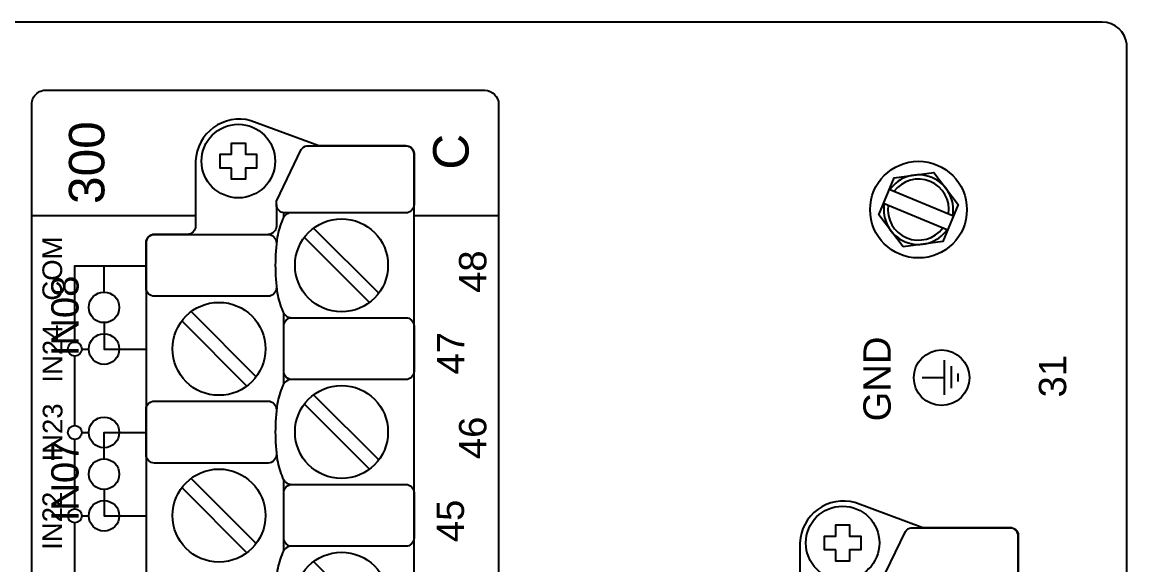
# Model space of a CAD drawing. Extents: x 1 to 47, y 1 to 34.6.
# Drawn here: x 35.134 to 39.11, y 18.621 to 20.575 of the extents above; entities that cross this region are included whole.
import ezdxf

# ---------------------------------------------------------------- set-up
doc = ezdxf.new("R2010")
doc.units = 0
doc.header["$MEASUREMENT"] = 0
for name, color, linetype in [('8_1__0__EMPTY_IO_BOARD_POS', 7, 'CONTINUOUS'), ('8_2__2___8__OPTOISOLATED_I', 7, 'CONTINUOUS'), ('8_3__7___8__OPTOISOLATED_I', 7, 'CONTINUOUS'), ('8_4__C___18__COMMON____6__', 7, 'CONTINUOUS'), ('8_5__D___18__COMMON____6__', 7, 'CONTINUOUS'), ('8_6__E___8__OPTOISOLATED_I', 7, 'CONTINUOUS'), ('8_7__4___18__COMMON____6__', 7, 'CONTINUOUS'), ('8_8__8___8__OPTOISOLATED_I', 7, 'CONTINUOUS'), ('9_0______DWG_', 7, 'CONTINUOUS')]:
    doc.layers.add(name, color=color, linetype=linetype)
doc.styles.add('ARIAL', font='arial.ttf')

msp = doc.modelspace()

# ---------------------------------------------------------------- linework, layer by layer
at = {"layer": '8_1__0__EMPTY_IO_BOARD_POS'}
msp.add_lwpolyline([(36.3965, 15.0875), (36.5145, 15.0875, 0.414213), (36.5445, 15.1175), (36.5445, 20.0993, 0.414214), (36.5145, 20.1293), (36.2015, 20.1293), (35.9567, 20.2202, 0.480048), (35.7585, 20.0752), (35.7585, 19.841, -0.414214), (35.7285, 19.811), (35.6104, 19.811, 0.414212), (35.5804, 19.781), (35.5803, 19.781), (35.5803, 14.7999, 0.414215), (35.6103, 14.7699), (35.9232, 14.77), (36.1679, 14.6791, 0.47859), (36.3665, 14.8241), (36.3665, 15.0575, -0.414214)], format="xyb", close=True, dxfattribs=at)
msp.add_lwpolyline([(35.8874, 20.0497), (35.8471, 20.0497), (35.8471, 20.0997), (35.8874, 20.0997), (35.8874, 20.1398), (35.9374, 20.1398), (35.9374, 20.0997), (35.9773, 20.0997), (35.9773, 20.0497), (35.9374, 20.0497), (35.9374, 20.0096), (35.8874, 20.0096)], close=True, dxfattribs=at)
msp.add_circle((35.9122, 20.0747), 0.1324, dxfattribs=at)
at = {"layer": '8_2__2___8__OPTOISOLATED_I'}
for points in [[(36.3965, 15.0875), (36.5145, 15.0875, 0.414213), (36.5445, 15.1175), (36.5445, 20.0993, 0.414214), (36.5145, 20.1293), (36.2015, 20.1293), (35.9567, 20.2202, 0.480048), (35.7585, 20.0752), (35.7585, 19.841, -0.414214), (35.7285, 19.811), (35.6104, 19.811, 0.414212), (35.5804, 19.781), (35.5803, 19.781), (35.5803, 14.7999, 0.414215), (35.6103, 14.7699), (35.9232, 14.77), (36.1679, 14.6791, 0.47859), (36.3665, 14.8241), (36.3665, 15.0575, -0.414214)], [(36.5444, 20.1026), (36.5446, 19.9183, -0.414214), (36.5146, 19.8883), (36.0775, 19.8883, -0.390527), (36.0491, 19.9183), (36.0491, 19.9305), (36.1389, 20.1164, -0.241514), (36.1588, 20.1293), (36.5146, 20.1293, -0.422157)], [(36.0757, 19.3182), (36.0757, 19.4811, -0.414214), (36.1057, 19.5111), (36.5145, 19.5111, -0.414214), (36.5445, 19.4811), (36.5445, 19.3182, -0.414214), (36.5145, 19.2882), (36.1057, 19.2882, -0.414214)], [(36.0757, 18.7182), (36.0757, 18.8811, -0.414214), (36.1057, 18.9111), (36.5145, 18.9111, -0.414214), (36.5445, 18.8811), (36.5445, 18.7182, -0.414214), (36.5145, 18.6882), (36.1057, 18.6882, -0.414214)]]:
    msp.add_lwpolyline(points, format="xyb", close=True, dxfattribs=at)
msp.add_lwpolyline([(35.8874, 20.0497), (35.8471, 20.0497), (35.8471, 20.0997), (35.8874, 20.0997), (35.8874, 20.1398), (35.9374, 20.1398), (35.9374, 20.0997), (35.9773, 20.0997), (35.9773, 20.0497), (35.9374, 20.0497), (35.9374, 20.0096), (35.8874, 20.0096)], close=True, dxfattribs=at)
for points in [[(36.0491, 19.9183), (36.0493, 19.841, -0.414214), (36.0193, 19.811)], [(36.0973, 19.8883, 0.127742), (36.0818, 19.8805, 0.081668), (36.0717, 19.8649, 0.0591), (36.0523, 19.8012, 0.034646), (36.0453, 19.6997, 0.03436), (36.0523, 19.599, 0.0591), (36.0717, 19.5353, 0.081668), (36.0818, 19.5196, 0.191033), (36.1057, 19.5111)], [(36.0491, 19.626), (36.0491, 19.6181, -0.414214), (36.0191, 19.5881), (35.6103, 19.5881, -0.414214), (35.5803, 19.6181), (35.5803, 19.781, -0.414214), (35.6103, 19.811), (36.0191, 19.811, -0.414214), (36.0491, 19.781), (36.0491, 19.7741)], [(36.1057, 19.289, 0.191033), (36.0818, 19.2805, 0.081668), (36.0717, 19.2649, 0.0591), (36.0523, 19.2012, 0.034646), (36.0453, 19.0996, 0.03436), (36.0523, 18.9989, 0.0591), (36.0717, 18.9352, 0.081668), (36.0818, 18.9196, 0.191033), (36.1057, 18.9111)], [(36.0491, 19.026), (36.0491, 19.0181, -0.414214), (36.0191, 18.9881), (35.6103, 18.9881, -0.414214), (35.5803, 19.0181), (35.5803, 19.1809, -0.414214), (35.6103, 19.2109), (36.0191, 19.2109, -0.414214), (36.0491, 19.1809), (36.0491, 19.1741)], [(36.1057, 18.689, 0.191033), (36.0818, 18.6805, 0.081668), (36.0717, 18.6649, 0.0591), (36.0523, 18.6012, 0.034646), (36.0453, 18.4996, 0.03436), (36.0523, 18.3989, 0.0591), (36.0717, 18.3352, 0.081668), (36.0818, 18.3196, 0.191033), (36.1057, 18.3111)]]:
    msp.add_lwpolyline(points, format="xyb", dxfattribs=at)
for points in [[(36.0751, 19.8885), (36.0751, 19.8714)], [(36.1831, 19.8335), (36.4173, 19.5993)], [(36.1497, 19.8), (36.3839, 19.5659)], [(35.4288, 19.6032), (35.4288, 19.6982), (35.58, 19.6982)], [(35.7421, 19.5328), (35.9763, 19.2986)], [(36.0757, 19.2725), (36.0757, 19.5276)], [(35.4288, 19.4932), (35.4288, 19.3982), (35.58, 19.3982)], [(35.7087, 19.4994), (35.9429, 19.2652)], [(36.1831, 19.2334), (36.4173, 18.9993)], [(36.1497, 19.2), (36.3839, 18.9658)], [(35.4288, 19.0032), (35.4288, 19.0982), (35.58, 19.0982)], [(35.7421, 18.9328), (35.9763, 18.6986)], [(36.0757, 18.6725), (36.0757, 18.9276)], [(35.4288, 18.8932), (35.4288, 18.7982), (35.58, 18.7982)], [(35.7087, 18.8994), (35.9429, 18.6652)], [(36.1831, 18.6334), (36.4173, 18.3993)]]:
    msp.add_lwpolyline(points, dxfattribs=at)
for centre, radius in [((35.9122, 20.0747), 0.1324), ((36.2835, 19.6997), 0.1673), ((35.4288, 19.5482), 0.055), ((35.8425, 19.399), 0.1673), ((36.2835, 19.0996), 0.1673), ((35.4288, 18.9482), 0.055), ((35.8425, 18.799), 0.1673), ((36.2835, 18.4996), 0.1673)]:
    msp.add_circle(centre, radius, dxfattribs=at)
at = {"layer": '8_3__7___8__OPTOISOLATED_I'}
for points in [[(36.3965, 15.0875), (36.5145, 15.0875, 0.414213), (36.5445, 15.1175), (36.5445, 20.0993, 0.414214), (36.5145, 20.1293), (36.2015, 20.1293), (35.9567, 20.2202, 0.480048), (35.7585, 20.0752), (35.7585, 19.841, -0.414214), (35.7285, 19.811), (35.6104, 19.811, 0.414212), (35.5804, 19.781), (35.5803, 19.781), (35.5803, 14.7999, 0.414215), (35.6103, 14.7699), (35.9232, 14.77), (36.1679, 14.6791, 0.47859), (36.3665, 14.8241), (36.3665, 15.0575, -0.414214)], [(36.5444, 20.1026), (36.5446, 19.9183, -0.414214), (36.5146, 19.8883), (36.0775, 19.8883, -0.390527), (36.0491, 19.9183), (36.0491, 19.9305), (36.1389, 20.1164, -0.241514), (36.1588, 20.1293), (36.5146, 20.1293, -0.422157)], [(36.0757, 19.3182), (36.0757, 19.4811, -0.414214), (36.1057, 19.5111), (36.5145, 19.5111, -0.414214), (36.5445, 19.4811), (36.5445, 19.3182, -0.414214), (36.5145, 19.2882), (36.1057, 19.2882, -0.414214)], [(36.0757, 18.7182), (36.0757, 18.8811, -0.414214), (36.1057, 18.9111), (36.5145, 18.9111, -0.414214), (36.5445, 18.8811), (36.5445, 18.7182, -0.414214), (36.5145, 18.6882), (36.1057, 18.6882, -0.414214)]]:
    msp.add_lwpolyline(points, format="xyb", close=True, dxfattribs=at)
msp.add_lwpolyline([(35.8874, 20.0497), (35.8471, 20.0497), (35.8471, 20.0997), (35.8874, 20.0997), (35.8874, 20.1398), (35.9374, 20.1398), (35.9374, 20.0997), (35.9773, 20.0997), (35.9773, 20.0497), (35.9374, 20.0497), (35.9374, 20.0096), (35.8874, 20.0096)], close=True, dxfattribs=at)
for points in [[(36.0491, 19.9183), (36.0493, 19.841, -0.414214), (36.0193, 19.811)], [(36.0973, 19.8883, 0.127742), (36.0818, 19.8805, 0.081668), (36.0717, 19.8649, 0.0591), (36.0523, 19.8012, 0.034646), (36.0453, 19.6997, 0.03436), (36.0523, 19.599, 0.0591), (36.0717, 19.5353, 0.081668), (36.0818, 19.5196, 0.191033), (36.1057, 19.5111)], [(36.0491, 19.626), (36.0491, 19.6181, -0.414214), (36.0191, 19.5881), (35.6103, 19.5881, -0.414214), (35.5803, 19.6181), (35.5803, 19.781, -0.414214), (35.6103, 19.811), (36.0191, 19.811, -0.414214), (36.0491, 19.781), (36.0491, 19.7741)], [(36.1057, 19.289, 0.191033), (36.0818, 19.2805, 0.081668), (36.0717, 19.2649, 0.0591), (36.0523, 19.2012, 0.034646), (36.0453, 19.0996, 0.03436), (36.0523, 18.9989, 0.0591), (36.0717, 18.9352, 0.081668), (36.0818, 18.9196, 0.191033), (36.1057, 18.9111)], [(36.0491, 19.026), (36.0491, 19.0181, -0.414214), (36.0191, 18.9881), (35.6103, 18.9881, -0.414214), (35.5803, 19.0181), (35.5803, 19.1809, -0.414214), (35.6103, 19.2109), (36.0191, 19.2109, -0.414214), (36.0491, 19.1809), (36.0491, 19.1741)], [(36.1057, 18.689, 0.191033), (36.0818, 18.6805, 0.081668), (36.0717, 18.6649, 0.0591), (36.0523, 18.6012, 0.034646), (36.0453, 18.4996, 0.03436), (36.0523, 18.3989, 0.0591), (36.0717, 18.3352, 0.081668), (36.0818, 18.3196, 0.191033), (36.1057, 18.3111)]]:
    msp.add_lwpolyline(points, format="xyb", dxfattribs=at)
for points in [[(36.0751, 19.8885), (36.0751, 19.8714)], [(36.1831, 19.8335), (36.4173, 19.5993)], [(36.1497, 19.8), (36.3839, 19.5659)], [(35.4288, 19.6031), (35.4288, 19.6982), (35.5799, 19.6982)], [(35.7421, 19.5328), (35.9763, 19.2986)], [(36.0757, 19.2725), (36.0757, 19.5276)], [(35.4288, 19.4931), (35.4288, 19.3982), (35.5799, 19.3982)], [(35.7087, 19.4994), (35.9429, 19.2652)], [(36.1831, 19.2334), (36.4173, 18.9993)], [(36.1497, 19.2), (36.3839, 18.9658)], [(35.4288, 19.0031), (35.4288, 19.0982), (35.5799, 19.0982)], [(35.7421, 18.9328), (35.9763, 18.6986)], [(36.0757, 18.6725), (36.0757, 18.9276)], [(35.4288, 18.8931), (35.4288, 18.7982), (35.5799, 18.7982)], [(35.7087, 18.8994), (35.9429, 18.6652)], [(36.1831, 18.6334), (36.4173, 18.3993)]]:
    msp.add_lwpolyline(points, dxfattribs=at)
for centre, radius in [((35.9122, 20.0747), 0.1324), ((36.2835, 19.6997), 0.1673), ((35.4288, 19.5481), 0.055), ((35.8425, 19.399), 0.1673), ((36.2835, 19.0996), 0.1673), ((35.4288, 18.9481), 0.055), ((35.8425, 18.799), 0.1673), ((36.2835, 18.4996), 0.1673)]:
    msp.add_circle(centre, radius, dxfattribs=at)
at = {"layer": '8_4__C___18__COMMON____6__'}
for points in [[(36.3965, 15.0875), (36.5145, 15.0875, 0.414213), (36.5445, 15.1175), (36.5445, 20.0993, 0.414214), (36.5145, 20.1293), (36.2015, 20.1293), (35.9567, 20.2202, 0.480048), (35.7585, 20.0752), (35.7585, 19.841, -0.414214), (35.7285, 19.811), (35.6104, 19.811, 0.414212), (35.5804, 19.781), (35.5803, 19.781), (35.5803, 14.7999, 0.414215), (35.6103, 14.7699), (35.9232, 14.77), (36.1679, 14.6791, 0.47859), (36.3665, 14.8241), (36.3665, 15.0575, -0.414214)], [(36.5444, 20.1026), (36.5446, 19.9183, -0.414214), (36.5146, 19.8883), (36.0775, 19.8883, -0.390527), (36.0491, 19.9183), (36.0491, 19.9305), (36.1389, 20.1164, -0.241514), (36.1588, 20.1293), (36.5146, 20.1293, -0.422157)], [(36.0757, 19.3182), (36.0757, 19.4811, -0.414214), (36.1057, 19.5111), (36.5145, 19.5111, -0.414214), (36.5445, 19.4811), (36.5445, 19.3182, -0.414214), (36.5145, 19.2882), (36.1057, 19.2882, -0.414214)], [(36.0757, 18.7182), (36.0757, 18.8811, -0.414214), (36.1057, 18.9111), (36.5145, 18.9111, -0.414214), (36.5445, 18.8811), (36.5445, 18.7182, -0.414214), (36.5145, 18.6882), (36.1057, 18.6882, -0.414214)]]:
    msp.add_lwpolyline(points, format="xyb", close=True, dxfattribs=at)
msp.add_lwpolyline([(35.8874, 20.0497), (35.8471, 20.0497), (35.8471, 20.0997), (35.8874, 20.0997), (35.8874, 20.1398), (35.9374, 20.1398), (35.9374, 20.0997), (35.9773, 20.0997), (35.9773, 20.0497), (35.9374, 20.0497), (35.9374, 20.0096), (35.8874, 20.0096)], close=True, dxfattribs=at)
for points in [[(36.0491, 19.9183), (36.0493, 19.841, -0.414214), (36.0193, 19.811)], [(36.0973, 19.8883, 0.127742), (36.0818, 19.8805, 0.081668), (36.0717, 19.8649, 0.0591), (36.0523, 19.8012, 0.034646), (36.0453, 19.6997, 0.03436), (36.0523, 19.599, 0.0591), (36.0717, 19.5353, 0.081668), (36.0818, 19.5196, 0.191033), (36.1057, 19.5111)], [(36.0491, 19.626), (36.0491, 19.6181, -0.414214), (36.0191, 19.5881), (35.6103, 19.5881, -0.414214), (35.5803, 19.6181), (35.5803, 19.781, -0.414214), (35.6103, 19.811), (36.0191, 19.811, -0.414214), (36.0491, 19.781), (36.0491, 19.7741)], [(36.1057, 19.289, 0.191033), (36.0818, 19.2805, 0.081668), (36.0717, 19.2649, 0.0591), (36.0523, 19.2012, 0.034646), (36.0453, 19.0996, 0.03436), (36.0523, 18.9989, 0.0591), (36.0717, 18.9352, 0.081668), (36.0818, 18.9196, 0.191033), (36.1057, 18.9111)], [(36.0491, 19.026), (36.0491, 19.0181, -0.414214), (36.0191, 18.9881), (35.6103, 18.9881, -0.414214), (35.5803, 19.0181), (35.5803, 19.1809, -0.414214), (35.6103, 19.2109), (36.0191, 19.2109, -0.414214), (36.0491, 19.1809), (36.0491, 19.1741)], [(36.1057, 18.689, 0.191033), (36.0818, 18.6805, 0.081668), (36.0717, 18.6649, 0.0591), (36.0523, 18.6012, 0.034646), (36.0453, 18.4996, 0.03436), (36.0523, 18.3989, 0.0591), (36.0717, 18.3352, 0.081668), (36.0818, 18.3196, 0.191033), (36.1057, 18.3111)]]:
    msp.add_lwpolyline(points, format="xyb", dxfattribs=at)
for points in [[(36.0751, 19.8885), (36.0751, 19.8714)], [(36.1831, 19.8335), (36.4173, 19.5993)], [(36.1497, 19.8), (36.3839, 19.5659)], [(35.3238, 19.4232), (35.3238, 19.6982), (35.5799, 19.6982)], [(35.7421, 19.5328), (35.9763, 19.2986)], [(36.0757, 19.2725), (36.0757, 19.5276)], [(35.7087, 19.4994), (35.9429, 19.2652)], [(35.3238, 19.1232), (35.3238, 19.3732)], [(35.3488, 19.3982), (35.3738, 19.3982)], [(35.4838, 19.3982), (35.5799, 19.3982)], [(36.1831, 19.2334), (36.4173, 18.9993)], [(36.1497, 19.2), (36.3839, 18.9658)], [(35.3488, 19.0982), (35.3738, 19.0982)], [(35.4838, 19.0982), (35.5799, 19.0982)], [(35.3238, 18.8232), (35.3238, 19.0732)], [(35.7421, 18.9328), (35.9763, 18.6986)], [(36.0757, 18.6725), (36.0757, 18.9276)], [(35.7087, 18.8994), (35.9429, 18.6652)], [(35.3238, 18.5232), (35.3238, 18.7732)], [(35.3488, 18.7982), (35.3738, 18.7982)], [(35.4838, 18.7982), (35.5799, 18.7982)], [(36.1831, 18.6334), (36.4173, 18.3993)]]:
    msp.add_lwpolyline(points, dxfattribs=at)
for centre, radius in [((35.9122, 20.0747), 0.1324), ((36.2835, 19.6997), 0.1673), ((35.8425, 19.399), 0.1673), ((35.4288, 19.3982), 0.055), ((35.3238, 19.3982), 0.025), ((36.2835, 19.0996), 0.1673), ((35.4288, 19.0982), 0.055), ((35.3238, 19.0982), 0.025), ((35.8425, 18.799), 0.1673), ((35.4288, 18.7982), 0.055), ((35.3238, 18.7982), 0.025), ((36.2835, 18.4996), 0.1673)]:
    msp.add_circle(centre, radius, dxfattribs=at)
at = {"layer": '8_5__D___18__COMMON____6__'}
for points in [[(36.3965, 15.0875), (36.5145, 15.0875, 0.414213), (36.5445, 15.1175), (36.5445, 20.0993, 0.414214), (36.5145, 20.1293), (36.2015, 20.1293), (35.9567, 20.2202, 0.480048), (35.7585, 20.0752), (35.7585, 19.841, -0.414214), (35.7285, 19.811), (35.6104, 19.811, 0.414212), (35.5804, 19.781), (35.5803, 19.781), (35.5803, 14.7999, 0.414215), (35.6103, 14.7699), (35.9232, 14.77), (36.1679, 14.6791, 0.47859), (36.3665, 14.8241), (36.3665, 15.0575, -0.414214)], [(36.5444, 20.1026), (36.5446, 19.9183, -0.414214), (36.5146, 19.8883), (36.0775, 19.8883, -0.390527), (36.0491, 19.9183), (36.0491, 19.9305), (36.1389, 20.1164, -0.241514), (36.1588, 20.1293), (36.5146, 20.1293, -0.422157)], [(36.0757, 19.3182), (36.0757, 19.4811, -0.414214), (36.1057, 19.5111), (36.5145, 19.5111, -0.414214), (36.5445, 19.4811), (36.5445, 19.3182, -0.414214), (36.5145, 19.2882), (36.1057, 19.2882, -0.414214)], [(36.0757, 18.7182), (36.0757, 18.8811, -0.414214), (36.1057, 18.9111), (36.5145, 18.9111, -0.414214), (36.5445, 18.8811), (36.5445, 18.7182, -0.414214), (36.5145, 18.6882), (36.1057, 18.6882, -0.414214)]]:
    msp.add_lwpolyline(points, format="xyb", close=True, dxfattribs=at)
msp.add_lwpolyline([(35.8874, 20.0497), (35.8471, 20.0497), (35.8471, 20.0997), (35.8874, 20.0997), (35.8874, 20.1398), (35.9374, 20.1398), (35.9374, 20.0997), (35.9773, 20.0997), (35.9773, 20.0497), (35.9374, 20.0497), (35.9374, 20.0096), (35.8874, 20.0096)], close=True, dxfattribs=at)
for points in [[(36.0491, 19.9183), (36.0493, 19.841, -0.414214), (36.0193, 19.811)], [(36.0973, 19.8883, 0.127742), (36.0818, 19.8805, 0.081668), (36.0717, 19.8649, 0.0591), (36.0523, 19.8012, 0.034646), (36.0453, 19.6997, 0.03436), (36.0523, 19.599, 0.0591), (36.0717, 19.5353, 0.081668), (36.0818, 19.5196, 0.191033), (36.1057, 19.5111)], [(36.0491, 19.626), (36.0491, 19.6181, -0.414214), (36.0191, 19.5881), (35.6103, 19.5881, -0.414214), (35.5803, 19.6181), (35.5803, 19.781, -0.414214), (35.6103, 19.811), (36.0191, 19.811, -0.414214), (36.0491, 19.781), (36.0491, 19.7741)], [(36.1057, 19.289, 0.191033), (36.0818, 19.2805, 0.081668), (36.0717, 19.2649, 0.0591), (36.0523, 19.2012, 0.034646), (36.0453, 19.0996, 0.03436), (36.0523, 18.9989, 0.0591), (36.0717, 18.9352, 0.081668), (36.0818, 18.9196, 0.191033), (36.1057, 18.9111)], [(36.0491, 19.026), (36.0491, 19.0181, -0.414214), (36.0191, 18.9881), (35.6103, 18.9881, -0.414214), (35.5803, 19.0181), (35.5803, 19.1809, -0.414214), (35.6103, 19.2109), (36.0191, 19.2109, -0.414214), (36.0491, 19.1809), (36.0491, 19.1741)], [(36.1057, 18.689, 0.191033), (36.0818, 18.6805, 0.081668), (36.0717, 18.6649, 0.0591), (36.0523, 18.6012, 0.034646), (36.0453, 18.4996, 0.03436), (36.0523, 18.3989, 0.0591), (36.0717, 18.3352, 0.081668), (36.0818, 18.3196, 0.191033), (36.1057, 18.3111)]]:
    msp.add_lwpolyline(points, format="xyb", dxfattribs=at)
for points in [[(36.0751, 19.8885), (36.0751, 19.8714)], [(36.1831, 19.8335), (36.4173, 19.5993)], [(36.1497, 19.8), (36.3839, 19.5659)], [(35.3238, 19.4232), (35.3238, 19.6982), (35.5799, 19.6982)], [(35.7421, 19.5328), (35.9763, 19.2986)], [(36.0757, 19.2725), (36.0757, 19.5276)], [(35.7087, 19.4994), (35.9429, 19.2652)], [(35.3238, 19.1232), (35.3238, 19.3732)], [(35.3488, 19.3982), (35.3738, 19.3982)], [(35.4838, 19.3982), (35.5799, 19.3982)], [(36.1831, 19.2334), (36.4173, 18.9993)], [(36.1497, 19.2), (36.3839, 18.9658)], [(35.3488, 19.0982), (35.3738, 19.0982)], [(35.4838, 19.0982), (35.5799, 19.0982)], [(35.3238, 18.8232), (35.3238, 19.0732)], [(35.7421, 18.9328), (35.9763, 18.6986)], [(36.0757, 18.6725), (36.0757, 18.9276)], [(35.7087, 18.8994), (35.9429, 18.6652)], [(35.3238, 18.5232), (35.3238, 18.7732)], [(35.3488, 18.7982), (35.3738, 18.7982)], [(35.4838, 18.7982), (35.5799, 18.7982)], [(36.1831, 18.6334), (36.4173, 18.3993)]]:
    msp.add_lwpolyline(points, dxfattribs=at)
for centre, radius in [((35.9122, 20.0747), 0.1324), ((36.2835, 19.6997), 0.1673), ((35.8425, 19.399), 0.1673), ((35.4288, 19.3982), 0.055), ((35.3238, 19.3982), 0.025), ((36.2835, 19.0996), 0.1673), ((35.4288, 19.0982), 0.055), ((35.3238, 19.0982), 0.025), ((35.8425, 18.799), 0.1673), ((35.4288, 18.7982), 0.055), ((35.3238, 18.7982), 0.025), ((36.2835, 18.4996), 0.1673)]:
    msp.add_circle(centre, radius, dxfattribs=at)
at = {"layer": '8_6__E___8__OPTOISOLATED_I'}
for points in [[(36.3965, 15.0875), (36.5145, 15.0875, 0.414213), (36.5445, 15.1175), (36.5445, 20.0993, 0.414214), (36.5145, 20.1293), (36.2015, 20.1293), (35.9567, 20.2202, 0.480048), (35.7585, 20.0752), (35.7585, 19.841, -0.414214), (35.7285, 19.811), (35.6104, 19.811, 0.414212), (35.5804, 19.781), (35.5803, 19.781), (35.5803, 14.7999, 0.414215), (35.6103, 14.7699), (35.9232, 14.77), (36.1679, 14.6791, 0.47859), (36.3665, 14.8241), (36.3665, 15.0575, -0.414214)], [(36.5444, 20.1026), (36.5446, 19.9183, -0.414214), (36.5146, 19.8883), (36.0775, 19.8883, -0.390527), (36.0491, 19.9183), (36.0491, 19.9305), (36.1389, 20.1164, -0.241514), (36.1588, 20.1293), (36.5146, 20.1293, -0.422157)], [(36.0757, 19.3182), (36.0757, 19.4811, -0.414214), (36.1057, 19.5111), (36.5145, 19.5111, -0.414214), (36.5445, 19.4811), (36.5445, 19.3182, -0.414214), (36.5145, 19.2882), (36.1057, 19.2882, -0.414214)], [(36.0757, 18.7182), (36.0757, 18.8811, -0.414214), (36.1057, 18.9111), (36.5145, 18.9111, -0.414214), (36.5445, 18.8811), (36.5445, 18.7182, -0.414214), (36.5145, 18.6882), (36.1057, 18.6882, -0.414214)]]:
    msp.add_lwpolyline(points, format="xyb", close=True, dxfattribs=at)
msp.add_lwpolyline([(35.8874, 20.0497), (35.8471, 20.0497), (35.8471, 20.0997), (35.8874, 20.0997), (35.8874, 20.1398), (35.9374, 20.1398), (35.9374, 20.0997), (35.9773, 20.0997), (35.9773, 20.0497), (35.9374, 20.0497), (35.9374, 20.0096), (35.8874, 20.0096)], close=True, dxfattribs=at)
for points in [[(36.0491, 19.9183), (36.0493, 19.841, -0.414214), (36.0193, 19.811)], [(36.0973, 19.8883, 0.127742), (36.0818, 19.8805, 0.081668), (36.0717, 19.8649, 0.0591), (36.0523, 19.8012, 0.034646), (36.0453, 19.6997, 0.03436), (36.0523, 19.599, 0.0591), (36.0717, 19.5353, 0.081668), (36.0818, 19.5196, 0.191033), (36.1057, 19.5111)], [(36.0491, 19.626), (36.0491, 19.6181, -0.414214), (36.0191, 19.5881), (35.6103, 19.5881, -0.414214), (35.5803, 19.6181), (35.5803, 19.781, -0.414214), (35.6103, 19.811), (36.0191, 19.811, -0.414214), (36.0491, 19.781), (36.0491, 19.7741)], [(36.1057, 19.289, 0.191033), (36.0818, 19.2805, 0.081668), (36.0717, 19.2649, 0.0591), (36.0523, 19.2012, 0.034646), (36.0453, 19.0996, 0.03436), (36.0523, 18.9989, 0.0591), (36.0717, 18.9352, 0.081668), (36.0818, 18.9196, 0.191033), (36.1057, 18.9111)], [(36.0491, 19.026), (36.0491, 19.0181, -0.414214), (36.0191, 18.9881), (35.6103, 18.9881, -0.414214), (35.5803, 19.0181), (35.5803, 19.1809, -0.414214), (35.6103, 19.2109), (36.0191, 19.2109, -0.414214), (36.0491, 19.1809), (36.0491, 19.1741)], [(36.1057, 18.689, 0.191033), (36.0818, 18.6805, 0.081668), (36.0717, 18.6649, 0.0591), (36.0523, 18.6012, 0.034646), (36.0453, 18.4996, 0.03436), (36.0523, 18.3989, 0.0591), (36.0717, 18.3352, 0.081668), (36.0818, 18.3196, 0.191033), (36.1057, 18.3111)]]:
    msp.add_lwpolyline(points, format="xyb", dxfattribs=at)
for points in [[(36.0751, 19.8885), (36.0751, 19.8714)], [(36.1831, 19.8335), (36.4173, 19.5993)], [(36.1497, 19.8), (36.3839, 19.5659)], [(35.4288, 19.6031), (35.4288, 19.6982), (35.5799, 19.6982)], [(35.7421, 19.5328), (35.9763, 19.2986)], [(36.0757, 19.2725), (36.0757, 19.5276)], [(35.4288, 19.4931), (35.4288, 19.3982), (35.5799, 19.3982)], [(35.7087, 19.4994), (35.9429, 19.2652)], [(36.1831, 19.2334), (36.4173, 18.9993)], [(36.1497, 19.2), (36.3839, 18.9658)], [(35.4288, 19.0031), (35.4288, 19.0982), (35.5799, 19.0982)], [(35.7421, 18.9328), (35.9763, 18.6986)], [(36.0757, 18.6725), (36.0757, 18.9276)], [(35.4288, 18.8931), (35.4288, 18.7982), (35.5799, 18.7982)], [(35.7087, 18.8994), (35.9429, 18.6652)], [(36.1831, 18.6334), (36.4173, 18.3993)]]:
    msp.add_lwpolyline(points, dxfattribs=at)
for centre, radius in [((35.9122, 20.0747), 0.1324), ((36.2835, 19.6997), 0.1673), ((35.4288, 19.5481), 0.055), ((35.8425, 19.399), 0.1673), ((36.2835, 19.0996), 0.1673), ((35.4288, 18.9481), 0.055), ((35.8425, 18.799), 0.1673), ((36.2835, 18.4996), 0.1673)]:
    msp.add_circle(centre, radius, dxfattribs=at)
at = {"layer": '8_7__4___18__COMMON____6__'}
for points in [[(36.3965, 15.0875), (36.5145, 15.0875, 0.414213), (36.5445, 15.1175), (36.5445, 20.0993, 0.414214), (36.5145, 20.1293), (36.2015, 20.1293), (35.9567, 20.2202, 0.480048), (35.7585, 20.0752), (35.7585, 19.841, -0.414214), (35.7285, 19.811), (35.6104, 19.811, 0.414212), (35.5804, 19.781), (35.5803, 19.781), (35.5803, 14.7999, 0.414215), (35.6103, 14.7699), (35.9232, 14.77), (36.1679, 14.6791, 0.47859), (36.3665, 14.8241), (36.3665, 15.0575, -0.414214)], [(36.5444, 20.1026), (36.5446, 19.9183, -0.414214), (36.5146, 19.8883), (36.0775, 19.8883, -0.390527), (36.0491, 19.9183), (36.0491, 19.9305), (36.1389, 20.1164, -0.241514), (36.1588, 20.1293), (36.5146, 20.1293, -0.422157)], [(36.0757, 19.3182), (36.0757, 19.4811, -0.414214), (36.1057, 19.5111), (36.5145, 19.5111, -0.414214), (36.5445, 19.4811), (36.5445, 19.3182, -0.414214), (36.5145, 19.2882), (36.1057, 19.2882, -0.414214)], [(36.0757, 18.7182), (36.0757, 18.8811, -0.414214), (36.1057, 18.9111), (36.5145, 18.9111, -0.414214), (36.5445, 18.8811), (36.5445, 18.7182, -0.414214), (36.5145, 18.6882), (36.1057, 18.6882, -0.414214)]]:
    msp.add_lwpolyline(points, format="xyb", close=True, dxfattribs=at)
msp.add_lwpolyline([(35.8874, 20.0497), (35.8471, 20.0497), (35.8471, 20.0997), (35.8874, 20.0997), (35.8874, 20.1398), (35.9374, 20.1398), (35.9374, 20.0997), (35.9773, 20.0997), (35.9773, 20.0497), (35.9374, 20.0497), (35.9374, 20.0096), (35.8874, 20.0096)], close=True, dxfattribs=at)
for points in [[(36.0491, 19.9183), (36.0493, 19.841, -0.414214), (36.0193, 19.811)], [(36.0973, 19.8883, 0.127742), (36.0818, 19.8805, 0.081668), (36.0717, 19.8649, 0.0591), (36.0523, 19.8012, 0.034646), (36.0453, 19.6997, 0.03436), (36.0523, 19.599, 0.0591), (36.0717, 19.5353, 0.081668), (36.0818, 19.5196, 0.191033), (36.1057, 19.5111)], [(36.0491, 19.626), (36.0491, 19.6181, -0.414214), (36.0191, 19.5881), (35.6103, 19.5881, -0.414214), (35.5803, 19.6181), (35.5803, 19.781, -0.414214), (35.6103, 19.811), (36.0191, 19.811, -0.414214), (36.0491, 19.781), (36.0491, 19.7741)], [(36.1057, 19.289, 0.191033), (36.0818, 19.2805, 0.081668), (36.0717, 19.2649, 0.0591), (36.0523, 19.2012, 0.034646), (36.0453, 19.0996, 0.03436), (36.0523, 18.9989, 0.0591), (36.0717, 18.9352, 0.081668), (36.0818, 18.9196, 0.191033), (36.1057, 18.9111)], [(36.0491, 19.026), (36.0491, 19.0181, -0.414214), (36.0191, 18.9881), (35.6103, 18.9881, -0.414214), (35.5803, 19.0181), (35.5803, 19.1809, -0.414214), (35.6103, 19.2109), (36.0191, 19.2109, -0.414214), (36.0491, 19.1809), (36.0491, 19.1741)], [(36.1057, 18.689, 0.191033), (36.0818, 18.6805, 0.081668), (36.0717, 18.6649, 0.0591), (36.0523, 18.6012, 0.034646), (36.0453, 18.4996, 0.03436), (36.0523, 18.3989, 0.0591), (36.0717, 18.3352, 0.081668), (36.0818, 18.3196, 0.191033), (36.1057, 18.3111)]]:
    msp.add_lwpolyline(points, format="xyb", dxfattribs=at)
for points in [[(36.0751, 19.8885), (36.0751, 19.8714)], [(36.1831, 19.8335), (36.4173, 19.5993)], [(36.1497, 19.8), (36.3839, 19.5659)], [(35.3238, 19.4232), (35.3238, 19.6982), (35.58, 19.6982)], [(35.7421, 19.5328), (35.9763, 19.2986)], [(36.0757, 19.2725), (36.0757, 19.5276)], [(35.7087, 19.4994), (35.9429, 19.2652)], [(35.3238, 19.1232), (35.3238, 19.3732)], [(35.3488, 19.3982), (35.3738, 19.3982)], [(35.4838, 19.3982), (35.58, 19.3982)], [(36.1831, 19.2334), (36.4173, 18.9993)], [(36.1497, 19.2), (36.3839, 18.9658)], [(35.3488, 19.0982), (35.3738, 19.0982)], [(35.4838, 19.0982), (35.58, 19.0982)], [(35.3238, 18.8232), (35.3238, 19.0732)], [(35.7421, 18.9328), (35.9763, 18.6986)], [(36.0757, 18.6725), (36.0757, 18.9276)], [(35.7087, 18.8994), (35.9429, 18.6652)], [(35.3238, 18.5232), (35.3238, 18.7732)], [(35.3488, 18.7982), (35.3738, 18.7982)], [(35.4838, 18.7982), (35.58, 18.7982)], [(36.1831, 18.6334), (36.4173, 18.3993)]]:
    msp.add_lwpolyline(points, dxfattribs=at)
for centre, radius in [((35.9122, 20.0747), 0.1324), ((36.2835, 19.6997), 0.1673), ((35.8425, 19.399), 0.1673), ((35.4288, 19.3982), 0.055), ((35.3238, 19.3982), 0.025), ((36.2835, 19.0996), 0.1673), ((35.4288, 19.0982), 0.055), ((35.3238, 19.0982), 0.025), ((35.8425, 18.799), 0.1673), ((35.4288, 18.7982), 0.055), ((35.3238, 18.7982), 0.025), ((36.2835, 18.4996), 0.1673)]:
    msp.add_circle(centre, radius, dxfattribs=at)
at = {"layer": '8_8__8___8__OPTOISOLATED_I'}
for points in [[(36.3965, 15.0875), (36.5145, 15.0875, 0.414213), (36.5445, 15.1175), (36.5445, 20.0993, 0.414214), (36.5145, 20.1293), (36.2015, 20.1293), (35.9567, 20.2202, 0.480048), (35.7585, 20.0752), (35.7585, 19.841, -0.414214), (35.7285, 19.811), (35.6104, 19.811, 0.414212), (35.5804, 19.781), (35.5803, 19.781), (35.5803, 14.7999, 0.414215), (35.6103, 14.7699), (35.9232, 14.77), (36.1679, 14.6791, 0.47859), (36.3665, 14.8241), (36.3665, 15.0575, -0.414214)], [(36.5444, 20.1026), (36.5446, 19.9183, -0.414214), (36.5146, 19.8883), (36.0775, 19.8883, -0.390527), (36.0491, 19.9183), (36.0491, 19.9305), (36.1389, 20.1164, -0.241514), (36.1588, 20.1293), (36.5146, 20.1293, -0.422157)], [(36.0757, 19.3182), (36.0757, 19.4811, -0.414214), (36.1057, 19.5111), (36.5145, 19.5111, -0.414214), (36.5445, 19.4811), (36.5445, 19.3182, -0.414214), (36.5145, 19.2882), (36.1057, 19.2882, -0.414214)], [(36.0757, 18.7182), (36.0757, 18.8811, -0.414214), (36.1057, 18.9111), (36.5145, 18.9111, -0.414214), (36.5445, 18.8811), (36.5445, 18.7182, -0.414214), (36.5145, 18.6882), (36.1057, 18.6882, -0.414214)]]:
    msp.add_lwpolyline(points, format="xyb", close=True, dxfattribs=at)
msp.add_lwpolyline([(35.8874, 20.0497), (35.8471, 20.0497), (35.8471, 20.0997), (35.8874, 20.0997), (35.8874, 20.1398), (35.9374, 20.1398), (35.9374, 20.0997), (35.9773, 20.0997), (35.9773, 20.0497), (35.9374, 20.0497), (35.9374, 20.0096), (35.8874, 20.0096)], close=True, dxfattribs=at)
for points in [[(36.0491, 19.9183), (36.0493, 19.841, -0.414214), (36.0193, 19.811)], [(36.0973, 19.8883, 0.127742), (36.0818, 19.8805, 0.081668), (36.0717, 19.8649, 0.0591), (36.0523, 19.8012, 0.034646), (36.0453, 19.6997, 0.03436), (36.0523, 19.599, 0.0591), (36.0717, 19.5353, 0.081668), (36.0818, 19.5196, 0.191033), (36.1057, 19.5111)], [(36.0491, 19.626), (36.0491, 19.6181, -0.414214), (36.0191, 19.5881), (35.6103, 19.5881, -0.414214), (35.5803, 19.6181), (35.5803, 19.781, -0.414214), (35.6103, 19.811), (36.0191, 19.811, -0.414214), (36.0491, 19.781), (36.0491, 19.7741)], [(36.1057, 19.289, 0.191033), (36.0818, 19.2805, 0.081668), (36.0717, 19.2649, 0.0591), (36.0523, 19.2012, 0.034646), (36.0453, 19.0996, 0.03436), (36.0523, 18.9989, 0.0591), (36.0717, 18.9352, 0.081668), (36.0818, 18.9196, 0.191033), (36.1057, 18.9111)], [(36.0491, 19.026), (36.0491, 19.0181, -0.414214), (36.0191, 18.9881), (35.6103, 18.9881, -0.414214), (35.5803, 19.0181), (35.5803, 19.1809, -0.414214), (35.6103, 19.2109), (36.0191, 19.2109, -0.414214), (36.0491, 19.1809), (36.0491, 19.1741)], [(36.1057, 18.689, 0.191033), (36.0818, 18.6805, 0.081668), (36.0717, 18.6649, 0.0591), (36.0523, 18.6012, 0.034646), (36.0453, 18.4996, 0.03436), (36.0523, 18.3989, 0.0591), (36.0717, 18.3352, 0.081668), (36.0818, 18.3196, 0.191033), (36.1057, 18.3111)]]:
    msp.add_lwpolyline(points, format="xyb", dxfattribs=at)
for points in [[(36.0751, 19.8885), (36.0751, 19.8714)], [(36.1831, 19.8335), (36.4173, 19.5993)], [(36.1497, 19.8), (36.3839, 19.5659)], [(35.4288, 19.6031), (35.4288, 19.6982), (35.5799, 19.6982)], [(35.7421, 19.5328), (35.9763, 19.2986)], [(36.0757, 19.2725), (36.0757, 19.5276)], [(35.4288, 19.4931), (35.4288, 19.3982), (35.5799, 19.3982)], [(35.7087, 19.4994), (35.9429, 19.2652)], [(36.1831, 19.2334), (36.4173, 18.9993)], [(36.1497, 19.2), (36.3839, 18.9658)], [(35.4288, 19.0031), (35.4288, 19.0982), (35.5799, 19.0982)], [(35.7421, 18.9328), (35.9763, 18.6986)], [(36.0757, 18.6725), (36.0757, 18.9276)], [(35.4288, 18.8931), (35.4288, 18.7982), (35.5799, 18.7982)], [(35.7087, 18.8994), (35.9429, 18.6652)], [(36.1831, 18.6334), (36.4173, 18.3993)]]:
    msp.add_lwpolyline(points, dxfattribs=at)
for centre, radius in [((35.9122, 20.0747), 0.1324), ((36.2835, 19.6997), 0.1673), ((35.4288, 19.5481), 0.055), ((35.8425, 19.399), 0.1673), ((36.2835, 19.0996), 0.1673), ((35.4288, 18.9481), 0.055), ((35.8425, 18.799), 0.1673), ((36.2835, 18.4996), 0.1673)]:
    msp.add_circle(centre, radius, dxfattribs=at)
at = {"layer": '9_0______DWG_'}
for points in [[(39.0206, 20.575), (32.8906, 20.575, 0.414214), (32.8006, 20.485), (32.8006, 3.415, 0.414214), (32.8906, 3.325), (39.0206, 3.325, 0.381966), (39.11, 3.405), (39.11, 20.495, 0.381966)], [(35.169, 3.6192), (35.169, 20.2795, -0.468367), (35.229, 20.3295), (36.7989, 20.3295, -0.414132), (36.849, 20.2795), (36.849, 3.6192, -0.414214), (36.7989, 3.5692), (35.219, 3.5692, -0.414287)], [(37.785, 18.4365, 0.414212), (37.755, 18.4065), (37.7549, 16.4254, 0.414215), (37.7849, 16.3954), (38.0978, 16.3955), (38.3426, 16.3046, 0.47859), (38.5411, 16.4496), (38.5411, 16.683, -0.414214), (38.5711, 16.713), (38.6891, 16.713, 0.414213), (38.7191, 16.743), (38.7191, 18.7248, 0.414214), (38.6891, 18.7548), (38.3761, 18.7548), (38.1313, 18.8457, 0.480048), (37.9331, 18.7007), (37.9331, 18.4665, -0.414214), (37.9031, 18.4365), (37.7849, 18.4365)], [(38.719, 18.7281), (38.7192, 18.5438, -0.414214), (38.6892, 18.5138), (38.2521, 18.5138, -0.390527), (38.2238, 18.5438), (38.2238, 18.556), (38.3135, 18.7419, -0.241514), (38.3335, 18.7548), (38.6892, 18.7548, -0.422157)]]:
    msp.add_lwpolyline(points, format="xyb", close=True, dxfattribs=at)
for points in [[(38.3047, 19.7667), (38.2169, 19.8812), (38.2722, 20.0146), (38.4153, 20.0333), (38.5031, 19.9188), (38.4478, 19.7855)], [(38.0621, 18.6753), (38.0218, 18.6753), (38.0218, 18.7252), (38.0621, 18.7252), (38.0621, 18.7654), (38.112, 18.7654), (38.112, 18.7252), (38.152, 18.7252), (38.152, 18.6753), (38.112, 18.6753), (38.112, 18.6351), (38.0621, 18.6351)]]:
    msp.add_lwpolyline(points, close=True, dxfattribs=at)
for points in [[(38.4831, 19.8782, 0.802179), (38.2571, 19.9719)], [(38.4684, 19.8843, 0.776676), (38.2718, 19.9658)], [(38.2369, 19.9218, 0.802175), (38.4629, 19.8281, 0.802175)], [(38.251, 19.916, 0.779376), (38.4478, 19.8344)]]:
    msp.add_lwpolyline(points, format="xyb", dxfattribs=at)
for points in [[(38.4858, 19.8771), (38.2549, 19.9728)], [(38.2342, 19.923), (38.4651, 19.8272)], [(35.169, 19.8794), (35.7582, 19.8794)], [(36.5442, 19.8794), (36.849, 19.8794)], [(38.4532, 19.234), (38.4532, 19.3586)], [(38.4783, 19.2574), (38.4783, 19.3362)], [(38.4532, 19.2951), (38.3733, 19.2951)], [(38.5032, 19.2819), (38.5032, 19.3107)]]:
    msp.add_lwpolyline(points, dxfattribs=at)
for centre, radius in [((38.36, 19.9), 0.174), ((38.4431, 19.2951), 0.1), ((38.0869, 18.7003), 0.1324)]:
    msp.add_circle(centre, radius, dxfattribs=at)

# ---------------------------------------------------------------- texts
at = {"layer": '8_2__2___8__OPTOISOLATED_I', "style": 'ARIAL'}
for s, p in [('IN08', (35.3372, 19.3724)), ('IN07', (35.3372, 18.7786))]:
    msp.add_text(s, height=0.09833, rotation=90, dxfattribs=at).set_placement(p)
at = {"layer": '8_3__7___8__OPTOISOLATED_I', "style": 'ARIAL'}
for s, p in [('IN08', (35.3372, 19.3724)), ('IN07', (35.3372, 18.7785))]:
    msp.add_text(s, height=0.09833, rotation=90, dxfattribs=at).set_placement(p)
at = {"layer": '8_4__C___18__COMMON____6__', "style": 'ARIAL'}
for s, p in [('COM', (35.2779, 19.5724)), ('IN24', (35.2791, 19.2774)), ('IN23', (35.2791, 18.9936)), ('IN22', (35.2779, 18.6758))]:
    msp.add_text(s, height=0.0708, rotation=90, dxfattribs=at).set_placement(p)
at = {"layer": '8_5__D___18__COMMON____6__', "style": 'ARIAL'}
for s, p in [('COM', (35.2779, 19.5724)), ('IN24', (35.2791, 19.2774)), ('IN23', (35.2791, 18.9936)), ('IN22', (35.2779, 18.6758))]:
    msp.add_text(s, height=0.0708, rotation=90, dxfattribs=at).set_placement(p)
at = {"layer": '8_6__E___8__OPTOISOLATED_I', "style": 'ARIAL'}
for s, p in [('IN08', (35.3372, 19.3724)), ('IN07', (35.3372, 18.7785))]:
    msp.add_text(s, height=0.09833, rotation=90, dxfattribs=at).set_placement(p)
at = {"layer": '8_7__4___18__COMMON____6__', "style": 'ARIAL'}
for s, p in [('COM', (35.2779, 19.5725)), ('IN24', (35.2791, 19.2774)), ('IN23', (35.2791, 18.9936)), ('IN22', (35.2779, 18.6758))]:
    msp.add_text(s, height=0.0708, rotation=90, dxfattribs=at).set_placement(p)
at = {"layer": '8_8__8___8__OPTOISOLATED_I', "style": 'ARIAL'}
for s, p in [('IN08', (35.3372, 19.3724)), ('IN07', (35.3372, 18.7785))]:
    msp.add_text(s, height=0.09833, rotation=90, dxfattribs=at).set_placement(p)
at = {"layer": '9_0______DWG_', "style": 'ARIAL'}
for s, height, p in [('300', 0.12783, (35.4302, 19.9203)), ('C', 0.1278, (36.741, 20.0439)), ('48', 0.09833, (36.8047, 19.6004)), ('47', 0.09833, (36.7258, 19.3068)), ('GND', 0.09833, (38.2599, 19.138)), ('31', 0.09833, (38.8915, 19.2243)), ('46', 0.09833, (36.8047, 19.0021)), ('45', 0.09833, (36.7242, 18.7032))]:
    msp.add_text(s, height=height, rotation=90, dxfattribs=at).set_placement(p)

doc.saveas('drawing.dxf')
